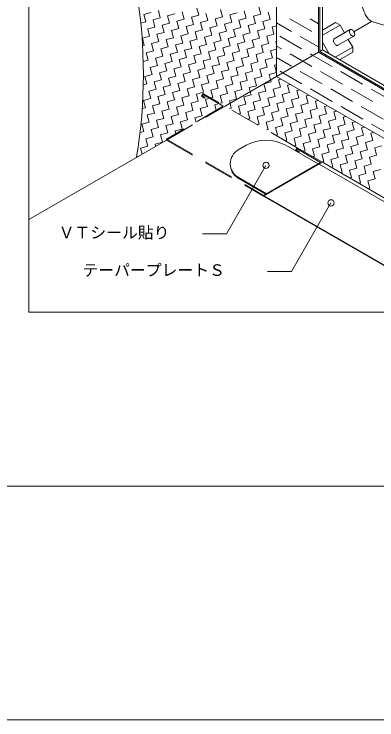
# Model space of a CAD drawing. Units: millimetres, scale not verified. Extents: x -1380 to 1380, y -955 to 955.
# Drawn here: x -718 to -260, y -955 to -64 of the extents above; entities that cross this region are included whole.
import ezdxf
from ezdxf.enums import TextEntityAlignment as Align

# ---------------------------------------------------------------- set-up
doc = ezdxf.new("R2010")
doc.units = ezdxf.units.MM
doc.header["$LTSCALE"] = 3
doc.linetypes.add('USER1', pattern=[19.05, 12.7, -6.35])
for name, color, linetype, lineweight in [('0-0_0', 7, 'Continuous', 18), ('0-1_WAKU', 7, 'Continuous', 18), ('0-3_KUTAI', 3, 'Continuous', 18), ('0-4_BOUSUI', 1, 'Continuous', 18), ('0-5_MOJI', 7, 'Continuous', 18), ('0-6_HATCH', 9, 'Continuous', 18), ('0-8_KANAMONO', 4, 'Continuous', 18)]:
    doc.layers.add(name, color=color, linetype=linetype, lineweight=lineweight)
doc.styles.add('ＭＳ ゴシック', font='')
doc.styles.get('ＭＳ ゴシック').set_extended_font_data('MS Gothic')

msp = doc.modelspace()

# ---------------------------------------------------------------- linework, layer by layer
at = {"layer": '0-0_0'}
msp.add_lwpolyline([(-900, -660), (900, -660), (900, 540), (-900, 540)], close=True, dxfattribs=at)
at = {"layer": '0-0_0', "lineweight": 9}
msp.add_lwpolyline([(-700, 320), (700, 320), (700, -440), (-700, -440)], close=True, dxfattribs=at)
at = {"layer": '0-1_WAKU'}
msp.add_lwpolyline([(-1380, -955), (1380, -955), (1380, 955), (-1380, 955)], close=True, dxfattribs=at)
at = {"layer": '0-3_KUTAI'}
for p, q in [((-386.891, -142.5), (-451.843, -180)), ((-700, -323.274), (-526.101, -222.873))]:
    msp.add_line(p, q, dxfattribs=at)
at = {"layer": '0-4_BOUSUI'}
for p, q in [((-425.367, -229.526), (-435.319, -235.272)), ((-334.549, -253.093), (-375.367, -229.526)), ((-435.319, -269.913), (-399.501, -290.593)), ((-435.319, -270.913), (-400.367, -291.093))]:
    msp.add_line(p, q, dxfattribs=at)
for centre, radius, start, end in [((-1196.885, -140.401), 641.785, 350.66306, 9.40589), ((-400.367, -272.828), 50, 60, 120), ((-425.319, -252.593), 20, 120, 240), ((-425.319, -253.593), 20, 178.56746, 240)]:
    msp.add_arc(centre, radius, start, end, dxfattribs=at)
at = {"layer": '0-5_MOJI'}
for points in [[(-400.243, -254.841), (-450.243, -341.444), (-480.243, -341.444)], [(-318.176, -302.223), (-368.176, -388.825), (-398.176, -388.825)]]:
    msp.add_lwpolyline(points, dxfattribs=at)
for centre in [(-400.243, -254.841), (-318.176, -302.223)]:
    msp.add_circle(centre, 4, dxfattribs=at)
at = {"layer": '0-6_HATCH'}
for p, q in [((-554.617, -64.219), (-545.417, -61.754)), ((-533.751, -68.489), (-536.216, -59.289)), ((-503.684, -70.294), (-506.149, -61.093)), ((-485.283, -65.363), (-487.749, -56.163)), ((-455.217, -67.168), (-457.682, -57.967)), ((-446.016, -64.703), (-436.816, -62.237)), ((-425.15, -68.973), (-427.615, -59.772)), ((-406.749, -64.042), (-409.215, -54.842)), ((-395.084, -70.777), (-397.549, -61.577)), ((-552.152, -73.42), (-554.617, -64.219)), ((-542.951, -70.954), (-533.751, -68.489)), ((-540.486, -80.155), (-542.951, -70.954)), ((-524.55, -66.024), (-515.35, -63.558)), ((-522.085, -75.224), (-524.55, -66.024)), ((-512.885, -72.759), (-503.684, -70.294)), ((-494.484, -67.828), (-485.283, -65.363)), ((-492.019, -77.029), (-494.484, -67.828)), ((-473.618, -72.098), (-476.083, -62.898)), ((-464.417, -69.633), (-455.217, -67.168)), ((-461.952, -78.834), (-464.417, -69.633)), ((-443.551, -73.903), (-446.016, -64.703)), ((-434.351, -71.438), (-425.15, -68.973)), ((-415.95, -66.507), (-406.749, -64.042)), ((-413.484, -75.708), (-415.95, -66.507)), ((-404.284, -73.243), (-395.084, -70.777)), ((-342.496, -85.761), (-369.992, -69.886)), ((-334.064, -75.965), (-344.395, -70)), ((-558.43, -75.102), (-552.152, -73.42)), ((-549.686, -82.62), (-540.486, -80.155)), ((-531.286, -77.689), (-522.085, -75.224)), ((-528.82, -86.89), (-531.286, -77.689)), ((-510.419, -81.959), (-512.885, -72.759)), ((-501.219, -79.494), (-492.019, -77.029)), ((-498.754, -88.695), (-501.219, -79.494)), ((-482.818, -74.564), (-473.618, -72.098)), ((-480.353, -83.764), (-482.818, -74.564)), ((-471.152, -81.299), (-461.952, -78.834)), ((-452.752, -76.368), (-443.551, -73.903)), ((-450.286, -85.569), (-452.752, -76.368)), ((-431.885, -80.638), (-434.351, -71.438)), ((-422.685, -78.173), (-413.484, -75.708)), ((-420.22, -87.373), (-422.685, -78.173)), ((-401.819, -82.443), (-404.284, -73.243)), ((-392.618, -79.978), (-386.891, -78.443)), ((-390.153, -89.178), (-392.618, -79.978)), ((-368.093, -85.647), (-386.891, -74.794)), ((-547.221, -91.82), (-549.686, -82.62)), ((-538.021, -89.355), (-528.82, -86.89)), ((-519.62, -84.425), (-510.419, -81.959)), ((-517.155, -93.625), (-519.62, -84.425)), ((-507.954, -91.16), (-498.754, -88.695)), ((-489.553, -86.229), (-480.353, -83.764)), ((-487.088, -95.43), (-489.553, -86.229)), ((-468.687, -90.499), (-471.152, -81.299)), ((-459.487, -88.034), (-450.286, -85.569)), ((-457.021, -97.234), (-459.487, -88.034)), ((-441.086, -83.104), (-431.885, -80.638)), ((-438.621, -92.304), (-441.086, -83.104)), ((-429.42, -89.839), (-420.22, -87.373)), ((-411.019, -84.908), (-401.819, -82.443)), ((-408.554, -94.109), (-411.019, -84.908)), ((-556.422, -94.286), (-547.221, -91.82)), ((-553.956, -103.486), (-556.422, -94.286)), ((-535.556, -98.556), (-538.021, -89.355)), ((-526.355, -96.09), (-517.155, -93.625)), ((-523.89, -105.291), (-526.355, -96.09)), ((-505.489, -100.36), (-507.954, -91.16)), ((-496.288, -97.895), (-487.088, -95.43)), ((-493.823, -107.095), (-496.288, -97.895)), ((-477.888, -92.965), (-468.687, -90.499)), ((-475.422, -102.165), (-477.888, -92.965)), ((-466.222, -99.7), (-457.021, -97.234)), ((-447.821, -94.769), (-438.621, -92.304)), ((-445.356, -103.97), (-447.821, -94.769)), ((-426.955, -99.039), (-429.42, -89.839)), ((-417.754, -96.574), (-408.554, -94.109)), ((-415.289, -105.774), (-417.754, -96.574)), ((-399.354, -91.643), (-390.153, -89.178)), ((-396.888, -100.844), (-399.354, -91.643)), ((-355.196, -107.758), (-382.692, -91.883)), ((-334.064, -105.294), (-357.095, -91.997)), ((-556.129, -104.068), (-553.956, -103.486)), ((-544.756, -101.021), (-535.556, -98.556)), ((-542.291, -110.221), (-544.756, -101.021)), ((-533.09, -107.756), (-523.89, -105.291)), ((-514.689, -102.826), (-505.489, -100.36)), ((-512.224, -112.026), (-514.689, -102.826)), ((-484.623, -104.63), (-475.422, -102.165)), ((-482.158, -113.831), (-484.623, -104.63)), ((-463.757, -108.9), (-466.222, -99.7)), ((-454.556, -106.435), (-445.356, -103.97)), ((-452.091, -115.635), (-454.556, -106.435)), ((-436.155, -101.504), (-426.955, -99.039)), ((-433.69, -110.705), (-436.155, -101.504)), ((-424.49, -108.24), (-415.289, -105.774)), ((-406.089, -103.309), (-396.888, -100.844)), ((-403.623, -112.51), (-406.089, -103.309)), ((-387.688, -98.379), (-386.891, -98.165)), ((-386.891, -101.352), (-387.688, -98.379)), ((-380.793, -107.644), (-386.891, -104.124)), ((-551.491, -112.687), (-542.291, -110.221)), ((-549.026, -121.887), (-551.491, -112.687)), ((-530.625, -116.956), (-533.09, -107.756)), ((-521.425, -114.491), (-512.224, -112.026)), ((-518.959, -123.692), (-521.425, -114.491)), ((-503.024, -109.561), (-493.823, -107.095)), ((-500.558, -118.761), (-503.024, -109.561)), ((-491.358, -116.296), (-482.158, -113.831)), ((-472.957, -111.365), (-463.757, -108.9)), ((-470.492, -120.566), (-472.957, -111.365)), ((-461.291, -118.101), (-452.091, -115.635)), ((-442.891, -113.17), (-433.69, -110.705)), ((-440.425, -122.371), (-442.891, -113.17)), ((-422.024, -117.44), (-424.49, -108.24)), ((-412.824, -114.975), (-403.623, -112.51)), ((-410.359, -124.175), (-412.824, -114.975)), ((-394.423, -110.044), (-386.891, -108.026)), ((-391.958, -119.245), (-394.423, -110.044)), ((-353.656, -123.312), (-369.795, -113.994)), ((-340.956, -115.979), (-344.197, -114.108)), ((-555.32, -123.573), (-549.026, -121.887)), ((-539.825, -119.422), (-530.625, -116.956)), ((-537.36, -128.622), (-539.825, -119.422)), ((-528.16, -126.157), (-518.959, -123.692)), ((-509.759, -121.226), (-500.558, -118.761)), ((-507.294, -130.427), (-509.759, -121.226)), ((-488.893, -125.496), (-491.358, -116.296)), ((-479.692, -123.031), (-470.492, -120.566)), ((-477.227, -132.232), (-479.692, -123.031)), ((-458.826, -127.301), (-461.291, -118.101)), ((-449.626, -124.836), (-440.425, -122.371)), ((-431.225, -119.905), (-422.024, -117.44)), ((-428.76, -129.106), (-431.225, -119.905)), ((-419.559, -126.64), (-410.359, -124.175)), ((-401.158, -121.71), (-391.958, -119.245)), ((-398.693, -130.91), (-401.158, -121.71)), ((-367.896, -129.755), (-386.891, -118.788)), ((-342.298, -129.869), (-353.656, -123.312)), ((-316.701, -129.983), (-340.956, -115.979)), ((-546.561, -131.087), (-537.36, -128.622)), ((-544.095, -140.288), (-546.561, -131.087)), ((-525.695, -135.357), (-528.16, -126.157)), ((-516.494, -132.892), (-507.294, -130.427)), ((-514.029, -142.093), (-516.494, -132.892)), ((-498.093, -127.962), (-488.893, -125.496)), ((-495.628, -137.162), (-498.093, -127.962)), ((-486.427, -134.697), (-477.227, -132.232)), ((-468.027, -129.766), (-458.826, -127.301)), ((-465.561, -138.967), (-468.027, -129.766)), ((-447.16, -134.036), (-449.626, -124.836)), ((-437.96, -131.571), (-428.76, -129.106)), ((-435.495, -140.771), (-437.96, -131.571)), ((-417.094, -135.841), (-419.559, -126.64)), ((-407.893, -133.376), (-398.693, -130.91)), ((-405.428, -142.576), (-407.893, -133.376)), ((-389.493, -128.445), (-386.891, -127.748)), ((-387.027, -137.646), (-389.493, -128.445)), ((-553.296, -142.753), (-544.095, -140.288)), ((-534.895, -137.823), (-525.695, -135.357)), ((-532.43, -147.023), (-534.895, -137.823)), ((-523.229, -144.558), (-514.029, -142.093)), ((-504.828, -139.627), (-495.628, -137.162)), ((-502.363, -148.828), (-504.828, -139.627)), ((-483.962, -143.897), (-486.427, -134.697)), ((-474.762, -141.432), (-465.561, -138.967)), ((-472.297, -150.632), (-474.762, -141.432)), ((-456.361, -136.501), (-447.16, -134.036)), ((-453.896, -145.702), (-456.361, -136.501)), ((-444.695, -143.237), (-435.495, -140.771)), ((-426.294, -138.306), (-417.094, -135.841)), ((-423.829, -147.507), (-426.294, -138.306)), ((-414.629, -145.041), (-405.428, -142.576)), ((-396.228, -140.111), (-387.027, -137.646)), ((-394.422, -146.848), (-396.228, -140.111)), ((-379.056, -137.976), (-382.495, -135.991)), ((-354.998, -151.866), (-379.056, -137.976)), ((-329.401, -151.98), (-356.897, -136.105)), ((-303.803, -152.094), (-331.3, -136.219)), ((-278.206, -152.208), (-305.702, -136.333)), ((-550.831, -151.954), (-553.296, -142.753)), ((-541.63, -149.488), (-532.43, -147.023)), ((-539.165, -158.689), (-541.63, -149.488)), ((-520.764, -153.758), (-523.229, -144.558)), ((-511.564, -151.293), (-502.363, -148.828)), ((-509.098, -160.493), (-511.564, -151.293)), ((-493.163, -146.362), (-483.962, -143.897)), ((-490.697, -155.563), (-493.163, -146.362)), ((-481.497, -153.098), (-472.297, -150.632)), ((-463.096, -148.167), (-453.896, -145.702)), ((-460.631, -157.368), (-463.096, -148.167)), ((-442.23, -152.437), (-444.695, -143.237)), ((-433.03, -149.972), (-423.829, -147.507)), ((-430.564, -159.172), (-433.03, -149.972)), ((-412.163, -154.242), (-414.629, -145.041)), ((-402.955, -151.774), (-393.762, -149.311)), ((-393.762, -149.311), (-394.422, -146.848)), ((-384.562, -146.846), (-381.011, -145.895)), ((-382.097, -156.046), (-384.562, -146.846)), ((-555.226, -153.131), (-550.831, -151.954)), ((-548.365, -161.154), (-539.165, -158.689)), ((-529.964, -156.223), (-520.764, -153.758)), ((-527.499, -165.424), (-529.964, -156.223)), ((-499.898, -158.028), (-490.697, -155.563)), ((-497.433, -167.229), (-499.898, -158.028)), ((-479.032, -162.298), (-481.497, -153.098)), ((-469.831, -159.833), (-460.631, -157.368)), ((-467.366, -169.033), (-469.831, -159.833)), ((-451.43, -154.902), (-442.23, -152.437)), ((-448.965, -164.103), (-451.43, -154.902)), ((-439.765, -161.638), (-430.564, -159.172)), ((-421.364, -156.707), (-412.163, -154.242)), ((-420.042, -161.64), (-421.364, -156.707)), ((-402.963, -151.777), (-402.955, -151.774)), ((-402.962, -151.779), (-402.963, -151.777)), ((-400.498, -160.977), (-402.962, -151.779)), ((-391.297, -158.512), (-382.097, -156.046)), ((-388.832, -167.712), (-391.297, -158.512)), ((-372.896, -153.581), (-369.346, -152.63)), ((-370.431, -162.782), (-372.896, -153.581)), ((-361.231, -160.316), (-357.68, -159.365)), ((-358.765, -169.517), (-361.231, -160.316)), ((-316.503, -174.091), (-344, -158.216)), ((-290.906, -174.205), (-318.402, -158.33)), ((-265.309, -174.319), (-292.805, -158.444)), ((-239.711, -174.433), (-267.207, -158.558)), ((-545.9, -170.354), (-548.365, -161.154)), ((-536.7, -167.889), (-527.499, -165.424)), ((-534.234, -177.09), (-536.7, -167.889)), ((-518.299, -162.959), (-509.098, -160.493)), ((-515.834, -172.159), (-518.299, -162.959)), ((-506.633, -169.694), (-497.433, -167.229)), ((-488.232, -164.763), (-479.032, -162.298)), ((-485.767, -173.964), (-488.232, -164.763)), ((-469.737, -169.669), (-467.366, -169.033)), ((-458.166, -166.568), (-448.965, -164.103)), ((-455.7, -175.769), (-458.166, -166.568)), ((-437.299, -170.838), (-439.765, -161.638)), ((-428.099, -168.373), (-418.899, -165.908)), ((-425.634, -177.573), (-428.099, -168.373)), ((-418.899, -165.908), (-420.042, -161.64)), ((-409.698, -163.442), (-400.498, -160.977)), ((-407.233, -172.643), (-409.698, -163.442)), ((-398.032, -170.177), (-388.832, -167.712)), ((-379.632, -165.247), (-370.431, -162.782)), ((-377.166, -174.447), (-379.632, -165.247)), ((-349.565, -167.052), (-346.014, -166.1)), ((-347.1, -176.252), (-349.565, -167.052)), ((-555.101, -172.82), (-545.9, -170.354)), ((-552.635, -182.02), (-555.101, -172.82)), ((-543.435, -179.555), (-534.234, -177.09)), ((-525.034, -174.624), (-515.834, -172.159)), ((-522.569, -183.825), (-525.034, -174.624)), ((-504.168, -178.894), (-506.633, -169.694)), ((-494.967, -176.429), (-485.767, -173.964)), ((-492.502, -185.63), (-494.967, -176.429)), ((-476.566, -171.499), (-471.578, -170.162)), ((-474.101, -180.699), (-476.566, -171.499)), ((-464.901, -178.234), (-459.912, -176.897)), ((-458.072, -176.404), (-455.7, -175.769)), ((-446.5, -173.303), (-437.299, -170.838)), ((-445.662, -176.431), (-446.5, -173.303)), ((-444.035, -182.504), (-445.662, -176.431)), ((-434.834, -180.038), (-425.634, -177.573)), ((-416.433, -175.108), (-407.233, -172.643)), ((-413.968, -184.308), (-416.433, -175.108)), ((-395.567, -179.378), (-398.032, -170.177)), ((-386.367, -176.913), (-377.166, -174.447)), ((-383.901, -186.113), (-386.367, -176.913)), ((-367.966, -171.982), (-358.765, -169.517)), ((-365.501, -181.183), (-367.966, -171.982)), ((-356.3, -178.717), (-347.1, -176.252)), ((-337.899, -173.787), (-334.349, -172.835)), ((-335.434, -182.987), (-337.899, -173.787)), ((-556.519, -183.061), (-552.635, -182.02)), ((-540.97, -188.755), (-543.435, -179.555)), ((-531.769, -186.29), (-522.569, -183.825)), ((-529.304, -195.491), (-531.769, -186.29)), ((-513.368, -181.36), (-504.168, -178.894)), ((-510.903, -190.56), (-513.368, -181.36)), ((-501.703, -188.095), (-492.502, -185.63)), ((-483.302, -183.164), (-474.101, -180.699)), ((-480.836, -192.365), (-483.302, -183.164)), ((-462.997, -185.34), (-464.901, -178.234)), ((-446.406, -183.139), (-444.035, -182.504)), ((-432.369, -189.239), (-434.834, -180.038)), ((-423.169, -186.774), (-413.968, -184.308)), ((-420.703, -195.974), (-423.169, -186.774)), ((-404.768, -181.843), (-395.567, -179.378)), ((-402.302, -191.044), (-404.768, -181.843)), ((-393.102, -188.578), (-383.901, -186.113)), ((-374.701, -183.648), (-365.501, -181.183)), ((-372.236, -192.848), (-374.701, -183.648)), ((-353.835, -187.918), (-356.3, -178.717)), ((-344.634, -185.453), (-335.434, -182.987)), ((-342.169, -194.653), (-344.634, -185.453)), ((-326.234, -180.522), (-322.683, -179.571)), ((-323.768, -189.722), (-326.234, -180.522)), ((-314.568, -187.257), (-311.017, -186.306)), ((-278.009, -196.316), (-305.505, -180.441)), ((-252.411, -196.43), (-279.907, -180.555)), ((-550.17, -191.221), (-540.97, -188.755)), ((-547.705, -200.421), (-550.17, -191.221)), ((-538.504, -197.956), (-529.304, -195.491)), ((-520.103, -193.025), (-510.903, -190.56)), ((-517.638, -202.226), (-520.103, -193.025)), ((-499.237, -197.295), (-501.703, -188.095)), ((-490.037, -194.83), (-480.836, -192.365)), ((-488.616, -200.131), (-490.037, -194.83)), ((-471.636, -189.899), (-470.253, -189.529)), ((-471.537, -190.27), (-471.636, -189.899)), ((-434.74, -189.874), (-432.369, -189.239)), ((-423.075, -196.609), (-420.703, -195.974)), ((-411.503, -193.509), (-402.302, -191.044)), ((-409.038, -202.709), (-411.503, -193.509)), ((-390.637, -197.779), (-393.102, -188.578)), ((-381.436, -195.314), (-372.236, -192.848)), ((-378.971, -204.514), (-381.436, -195.314)), ((-363.035, -190.383), (-353.835, -187.918)), ((-360.57, -199.583), (-363.035, -190.383)), ((-351.37, -197.118), (-342.169, -194.653)), ((-332.969, -192.188), (-323.768, -189.722)), ((-330.504, -201.388), (-332.969, -192.188)), ((-312.103, -196.458), (-314.568, -187.257)), ((-302.902, -193.992), (-299.352, -193.041)), ((-300.437, -203.193), (-302.902, -193.992)), ((-556.905, -202.886), (-547.705, -200.421)), ((-554.44, -212.087), (-556.905, -202.886)), ((-536.039, -207.156), (-538.504, -197.956)), ((-526.839, -204.691), (-517.638, -202.226)), ((-524.373, -213.891), (-526.839, -204.691)), ((-508.438, -199.76), (-499.237, -197.295)), ((-505.972, -208.961), (-508.438, -199.76)), ((-411.409, -203.345), (-409.038, -202.709)), ((-399.837, -200.244), (-390.637, -197.779)), ((-397.372, -209.444), (-399.837, -200.244)), ((-388.171, -206.979), (-378.971, -204.514)), ((-369.771, -202.049), (-360.57, -199.583)), ((-367.305, -211.249), (-369.771, -202.049)), ((-348.904, -206.319), (-351.37, -197.118)), ((-339.704, -203.853), (-330.504, -201.388)), ((-337.239, -213.054), (-339.704, -203.853)), ((-321.303, -198.923), (-312.103, -196.458)), ((-318.838, -208.123), (-321.303, -198.923)), ((-309.637, -205.658), (-300.437, -203.193)), ((-291.236, -200.728), (-287.686, -199.776)), ((-288.771, -209.928), (-291.236, -200.728)), ((-239.514, -218.541), (-267.01, -202.666)), ((-559.262, -213.379), (-554.44, -212.087)), ((-545.24, -209.621), (-536.039, -207.156)), ((-542.774, -218.822), (-545.24, -209.621)), ((-515.173, -211.426), (-505.972, -208.961)), ((-514.236, -214.923), (-515.173, -211.426)), ((-399.743, -210.08), (-397.372, -209.444)), ((-385.706, -216.18), (-388.171, -206.979)), ((-376.506, -213.714), (-367.305, -211.249)), ((-374.04, -222.915), (-376.506, -213.714)), ((-358.105, -208.784), (-348.904, -206.319)), ((-355.64, -217.984), (-358.105, -208.784)), ((-346.439, -215.519), (-337.239, -213.054)), ((-328.038, -210.589), (-318.838, -208.123)), ((-325.573, -219.789), (-328.038, -210.589)), ((-307.172, -214.859), (-309.637, -205.658)), ((-297.972, -212.393), (-288.771, -209.928)), ((-295.506, -221.594), (-297.972, -212.393)), ((-279.571, -207.463), (-276.02, -206.511)), ((-277.106, -216.663), (-279.571, -207.463)), ((-267.905, -214.198), (-264.355, -213.247)), ((-551.975, -221.287), (-542.774, -218.822)), ((-549.509, -230.488), (-551.975, -221.287)), ((-533.574, -216.357), (-524.373, -213.891)), ((-531.109, -225.557), (-533.574, -216.357)), ((-388.078, -216.815), (-385.706, -216.18)), ((-364.84, -220.45), (-355.64, -217.984)), ((-362.375, -229.65), (-364.84, -220.45)), ((-343.974, -224.72), (-346.439, -215.519)), ((-334.773, -222.254), (-325.573, -219.789)), ((-332.308, -231.455), (-334.773, -222.254)), ((-316.373, -217.324), (-307.172, -214.859)), ((-313.907, -226.524), (-316.373, -217.324)), ((-304.707, -224.059), (-295.506, -221.594)), ((-286.306, -219.128), (-277.106, -216.663)), ((-283.841, -228.329), (-286.306, -219.128)), ((-265.44, -223.398), (-267.905, -214.198)), ((-558.71, -232.953), (-549.509, -230.488)), ((-540.309, -228.022), (-531.109, -225.557)), ((-539.6, -230.667), (-540.309, -228.022)), ((-376.412, -223.55), (-374.04, -222.915)), ((-364.746, -230.285), (-362.375, -229.65)), ((-353.174, -227.185), (-343.974, -224.72)), ((-350.709, -236.385), (-353.174, -227.185)), ((-341.509, -233.92), (-332.308, -231.455)), ((-323.108, -228.989), (-313.907, -226.524)), ((-320.643, -238.19), (-323.108, -228.989)), ((-302.242, -233.259), (-304.707, -224.059)), ((-293.041, -230.794), (-283.841, -228.329)), ((-290.576, -239.995), (-293.041, -230.794)), ((-274.64, -225.864), (-265.44, -223.398)), ((-272.175, -235.064), (-274.64, -225.864)), ((-262.975, -232.599), (-253.774, -230.134)), ((-556.68, -240.528), (-558.71, -232.953)), ((-353.08, -237.021), (-350.709, -236.385)), ((-339.043, -243.12), (-341.509, -233.92)), ((-329.843, -240.655), (-320.643, -238.19)), ((-311.442, -235.725), (-302.242, -233.259)), ((-308.977, -244.925), (-311.442, -235.725)), ((-299.776, -242.46), (-290.576, -239.995)), ((-281.375, -237.529), (-272.175, -235.064)), ((-278.91, -246.73), (-281.375, -237.529)), ((-260.509, -241.799), (-262.975, -232.599)), ((-563.534, -244.106), (-562.311, -243.779)), ((-341.415, -243.756), (-339.043, -243.12)), ((-327.378, -249.856), (-329.843, -240.655)), ((-318.177, -247.39), (-308.977, -244.925)), ((-315.712, -256.591), (-318.177, -247.39)), ((-297.311, -251.66), (-299.776, -242.46)), ((-288.111, -249.195), (-278.91, -246.73)), ((-285.645, -258.396), (-288.111, -249.195)), ((-269.71, -244.265), (-260.509, -241.799)), ((-267.245, -253.465), (-269.71, -244.265)), ((-329.749, -250.491), (-327.378, -249.856)), ((-318.083, -257.226), (-315.712, -256.591)), ((-306.512, -254.126), (-297.311, -251.66)), ((-304.046, -263.326), (-306.512, -254.126)), ((-294.846, -260.861), (-285.645, -258.396)), ((-276.445, -255.93), (-267.245, -253.465)), ((-273.98, -265.131), (-276.445, -255.93)), ((-306.418, -263.961), (-304.046, -263.326)), ((-292.381, -270.061), (-294.846, -260.861)), ((-283.18, -267.596), (-273.98, -265.131)), ((-264.779, -262.665), (-255.579, -260.2)), ((-262.314, -271.866), (-264.779, -262.665)), ((-294.752, -270.697), (-292.381, -270.061)), ((-280.715, -276.796), (-283.18, -267.596)), ((-271.514, -274.331), (-262.314, -271.866)), ((-269.049, -283.532), (-271.514, -274.331)), ((-283.086, -277.432), (-280.715, -276.796)), ((-271.421, -284.167), (-269.049, -283.532))]:
    msp.add_line(p, q, dxfattribs=at)
at = {"layer": '0-8_KANAMONO'}
for p, q in [((-386.891, 40.179), (-386.891, -142.5)), ((-334.064, -15), (-334.064, -112)), ((-328.867, -84.018), (-312.413, -74.518)), ((-328.867, -90.634), (-306.684, -77.826)), ((-306.684, -77.826), (-312.413, -74.518)), ((-306.684, -77.826), (-301.103, -87.492)), ((-266.854, -73.197), (-289.138, -86.081)), ((-266.854, -73.197), (-168.424, -102.777)), ((-293.899, -83.333), (-314.094, -94.992)), ((-314.094, -94.992), (-295.722, -84.386)), ((-289.138, -91.577), (-309.334, -103.237)), ((-296.343, -95.737), (-290.762, -105.403)), ((-328.867, -99.403), (-320.556, -113.798)), ((-312.93, -118.202), (-290.762, -105.403)), ((-290.762, -105.403), (-290.762, -112)), ((-386.891, -142.5), (-334.064, -112)), ((-250.059, -160.5), (-334.064, -112)), ((-332.332, -111), (-328.867, -109)), ((-250.059, -158.5), (-332.332, -111)), ((-307.217, -121.5), (-290.762, -112)), ((-228.686, -233.84), (-386.891, -142.5)), ((-360.835, -232.544), (-362.978, -236.256)), ((-334.183, -252.881), (-403.201, -292.729)), ((-333.23, -253.431), (-237.935, -308.45)), ((-328.943, -250.956), (-237.935, -303.5)), ((-403.201, -292.729), (-237.935, -388.145)), ((-403.201, -292.729), (-403.201, -293.829)), ((-403.201, -293.829), (-237.935, -389.245))]:
    msp.add_line(p, q, dxfattribs=at)
at = {"layer": '0-8_KANAMONO', "linetype": 'USER1'}
for p, q in [((-479.72, -163.905), (-481.863, -167.618)), ((-360.835, -232.544), (-479.72, -163.905)), ((-526.101, -222.873), (-451.843, -180)), ((-526.101, -221.773), (-403.201, -292.729)), ((-526.101, -222.873), (-403.201, -293.829))]:
    msp.add_line(p, q, dxfattribs=at)
at = {"layer": '0-8_KANAMONO'}
for points in [[(-332.332, -111), (-332.332, -16), (-334.064, -15)], [(-250.059, -154.5), (-328.867, -109), (-328.867, -18)]]:
    msp.add_lwpolyline(points, dxfattribs=at)
at = {"layer": '0-8_KANAMONO', "linetype": 'USER1'}
for points in [[(-481.863, -167.618), (-477.849, -169.935), (-477.175, -168.769), (-480.516, -166.84)], [(-480.516, -166.84), (-479.72, -165.461), (-454.143, -180.228)], [(-454.143, -180.228), (-526.101, -221.773), (-526.101, -222.873)]]:
    msp.add_lwpolyline(points, dxfattribs=at)
at = {"layer": '0-8_KANAMONO'}
msp.add_lwpolyline([(-361.631, -235.478), (-360.835, -234.099), (-331.243, -251.184), (-403.201, -292.729), (-403.201, -293.829), (-328.943, -250.956), (-360.835, -232.544), (-362.978, -236.256), (-358.963, -238.574), (-358.29, -237.407)], close=True, dxfattribs=at)
for centre, radius, start, end in [((-238.278, -45.758), 40.972, 178.01603, 208.08546), ((-254.642, -54.26), 22.533, 208.6015, 237.18305), ((-291.801, -85.419), 3.085, 152.17361, 181.7249), ((-287.847, -85.226), 7.043, 182.32833, 210.77272), ((-293.064, -84.777), 1.668, 88.6015, 151.3985), ((-287.536, -85.252), 7.3, 209.34462, 223.4117), ((-293.146, -86.209), 3.101, 58.35455, 87.74695), ((-294.95, -89.136), 6.541, 43.4117, 58.35455), ((-295.501, -89.658), 7.3, 29.34462, 43.4117), ((-295.19, -89.684), 7.043, 2.32833, 30.77272), ((-311.996, -97.078), 3.085, 152.17361, 181.7249), ((-308.042, -96.885), 7.043, 182.32833, 210.77272), ((-313.26, -96.437), 1.668, 120, 151.3985), ((-288.087, -85.773), 6.541, 223.4117, 238.35455), ((-289.891, -88.701), 3.101, 238.35455, 267.74695), ((-289.973, -90.133), 1.668, 268.6015, 331.3985), ((-291.236, -89.491), 3.085, 332.17361, 1.7249), ((-307.731, -96.911), 7.3, 209.34462, 223.4117), ((-308.282, -97.433), 6.541, 223.4117, 238.35455), ((-310.086, -100.361), 3.101, 238.35455, 267.74695), ((-310.168, -101.792), 1.668, 268.6015, 300)]:
    msp.add_arc(centre, radius, start, end, dxfattribs=at)

# ---------------------------------------------------------------- texts
at = {"layer": '0-5_MOJI', "style": 'ＭＳ ゴシック'}
for s, p in [('ＶＴシール貼り', (-662.172, -351.444)), ('テーパープレートＳ', (-632.085, -398.825))]:
    msp.add_text(s, height=14.66, dxfattribs=at).set_placement(p, align=Align.BOTTOM_LEFT)

doc.saveas('drawing.dxf')
